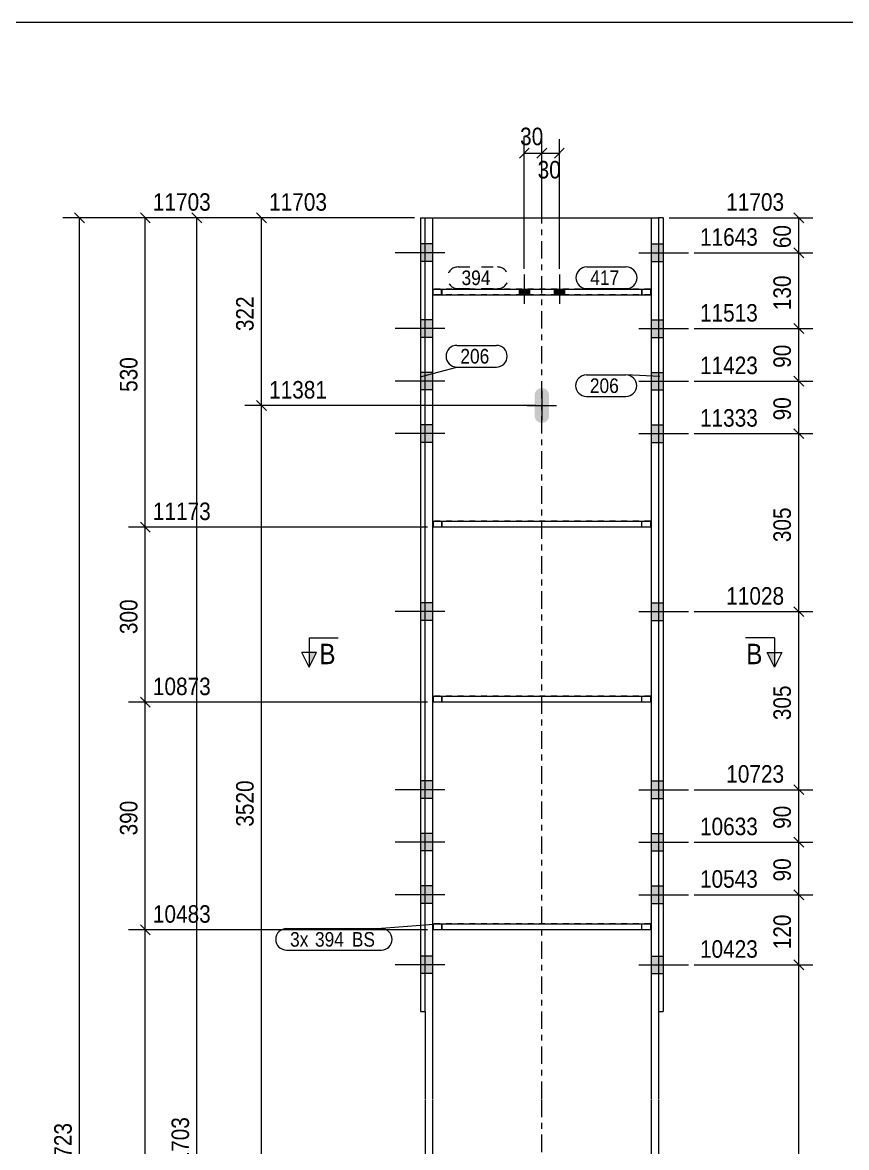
# Model space of a CAD drawing. Header units: millimetres. Extents: x 2 to 579, y 1 to 405.
# Drawn here: x 163.6 to 304.7, y 212.2 to 405 of the extents above; entities that cross this region are included whole.
import ezdxf

# ---------------------------------------------------------------- set-up
doc = ezdxf.new("R2010")
doc.units = ezdxf.units.MM
for name, pattern in [('XKITLINE00', [0]), ('XKITLINE01', [4, 1, -1, 1, -1]), ('XKITLINE02', [4, 2, -2]), ('XKITLINE03', [6, 3, -1, 1, -1])]:
    doc.linetypes.add(name, pattern=pattern)
for name, color, linetype, lineweight in [('Bolt', 3, 'Continuous', 0), ('Dimensions', 7, 'Continuous', 0), ('DrawingSheet', 5, 'Continuous', 0), ('Part', 2, 'Continuous', 0), ('PartMark', 7, 'Continuous', 0), ('Section', 6, 'Continuous', 0)]:
    doc.layers.add(name, color=color, linetype=linetype, lineweight=lineweight)
doc.styles.add('ARIAL', font='ARIAL.TTF')

# ---------------------------------------------------------------- blocks, each defined once
blk = doc.blocks.new('*A5')
at = {"layer": 'Bolt'}
blk.add_hatch(color=3, dxfattribs=at).paths.add_polyline_path([(252.5, 336.37), (252.02, 336.47), (251.62, 336.74), (251.35, 337.14), (251.25, 337.62), (251.25, 341.12), (251.35, 341.6), (251.62, 342), (252.02, 342.28), (252.5, 342.37), (252.98, 342.28), (253.39, 342), (253.66, 341.6), (253.75, 341.12), (253.75, 337.62), (253.66, 337.14), (253.39, 336.74), (252.98, 336.47)], flags=17)
at = {"layer": 'Bolt', "color": 3, "linetype": 'XKITLINE00', "lineweight": 0}
for p, q in [((252.5, 341.87), (252.5, 336.87)), ((250, 339.37), (255, 339.37))]:
    blk.add_line(p, q, dxfattribs=at)
blk = doc.blocks.new('*A7')
at = {"layer": 'Bolt'}
for points in [[(272.5, 364.05), (271.2, 364.05), (271.2, 367.05), (272.5, 367.05)], [(272.5, 364.05), (271.2, 364.05), (271.2, 367.05), (272.5, 367.05)], [(273.3, 364.05), (272.5, 364.05), (272.5, 367.05), (273.3, 367.05)], [(273.3, 364.05), (272.5, 364.05), (272.5, 367.05), (273.3, 367.05)], [(272.5, 351.05), (271.2, 351.05), (271.2, 354.05), (272.5, 354.05)], [(272.5, 351.05), (271.2, 351.05), (271.2, 354.05), (272.5, 354.05)], [(273.3, 351.05), (272.5, 351.05), (272.5, 354.05), (273.3, 354.05)], [(273.3, 351.05), (272.5, 351.05), (272.5, 354.05), (273.3, 354.05)], [(272.5, 342.05), (271.2, 342.05), (271.2, 345.05), (272.5, 345.05)], [(272.5, 342.05), (271.2, 342.05), (271.2, 345.05), (272.5, 345.05)], [(273.3, 342.05), (272.5, 342.05), (272.5, 345.05), (273.3, 345.05)], [(273.3, 342.05), (272.5, 342.05), (272.5, 345.05), (273.3, 345.05)], [(272.5, 333.05), (271.2, 333.05), (271.2, 336.05), (272.5, 336.05)], [(272.5, 333.05), (271.2, 333.05), (271.2, 336.05), (272.5, 336.05)], [(273.3, 333.05), (272.5, 333.05), (272.5, 336.05), (273.3, 336.05)], [(273.3, 333.05), (272.5, 333.05), (272.5, 336.05), (273.3, 336.05)], [(272.5, 302.55), (271.2, 302.55), (271.2, 305.55), (272.5, 305.55)], [(272.5, 302.55), (271.2, 302.55), (271.2, 305.55), (272.5, 305.55)], [(273.3, 302.55), (272.5, 302.55), (272.5, 305.55), (273.3, 305.55)], [(273.3, 302.55), (272.5, 302.55), (272.5, 305.55), (273.3, 305.55)], [(272.5, 272.05), (271.2, 272.05), (271.2, 275.05), (272.5, 275.05)], [(272.5, 272.05), (271.2, 272.05), (271.2, 275.05), (272.5, 275.05)], [(273.3, 272.05), (272.5, 272.05), (272.5, 275.05), (273.3, 275.05)], [(273.3, 272.05), (272.5, 272.05), (272.5, 275.05), (273.3, 275.05)], [(272.5, 263.05), (271.2, 263.05), (271.2, 266.05), (272.5, 266.05)], [(272.5, 263.05), (271.2, 263.05), (271.2, 266.05), (272.5, 266.05)], [(273.3, 263.05), (272.5, 263.05), (272.5, 266.05), (273.3, 266.05)], [(273.3, 263.05), (272.5, 263.05), (272.5, 266.05), (273.3, 266.05)], [(272.5, 254.05), (271.2, 254.05), (271.2, 257.05), (272.5, 257.05)], [(272.5, 254.05), (271.2, 254.05), (271.2, 257.05), (272.5, 257.05)], [(273.3, 254.05), (272.5, 254.05), (272.5, 257.05), (273.3, 257.05)], [(273.3, 254.05), (272.5, 254.05), (272.5, 257.05), (273.3, 257.05)], [(272.5, 242.05), (271.2, 242.05), (271.2, 245.05), (272.5, 245.05)], [(272.5, 242.05), (271.2, 242.05), (271.2, 245.05), (272.5, 245.05)], [(273.3, 242.05), (272.5, 242.05), (272.5, 245.05), (273.3, 245.05)], [(273.3, 242.05), (272.5, 242.05), (272.5, 245.05), (273.3, 245.05)]]:
    blk.add_hatch(color=3, dxfattribs=at).paths.add_polyline_path(points, flags=17)
at = {"layer": 'Bolt', "color": 3, "linetype": 'XKITLINE00', "lineweight": 0}
for p, q in [((271.2, 367.05), (272.5, 367.05)), ((271.2, 367.05), (272.5, 367.05)), ((272.5, 367.05), (273.3, 367.05)), ((272.5, 367.05), (273.3, 367.05)), ((269.1, 365.55), (277.6, 365.55)), ((269.1, 365.55), (277.6, 365.55)), ((271.2, 364.05), (272.5, 364.05)), ((271.2, 364.05), (272.5, 364.05)), ((272.5, 364.05), (273.3, 364.05)), ((272.5, 364.05), (273.3, 364.05)), ((271.2, 354.05), (272.5, 354.05)), ((271.2, 354.05), (272.5, 354.05)), ((272.5, 354.05), (273.3, 354.05)), ((272.5, 354.05), (273.3, 354.05)), ((269.1, 352.55), (277.6, 352.55)), ((269.1, 352.55), (277.6, 352.55)), ((271.2, 351.05), (272.5, 351.05)), ((271.2, 351.05), (272.5, 351.05)), ((272.5, 351.05), (273.3, 351.05)), ((272.5, 351.05), (273.3, 351.05)), ((271.2, 345.05), (272.5, 345.05)), ((271.2, 345.05), (272.5, 345.05)), ((272.5, 345.05), (273.3, 345.05)), ((272.5, 345.05), (273.3, 345.05)), ((269.1, 343.55), (277.6, 343.55)), ((269.1, 343.55), (277.6, 343.55)), ((271.2, 342.05), (272.5, 342.05)), ((271.2, 342.05), (272.5, 342.05)), ((272.5, 342.05), (273.3, 342.05)), ((272.5, 342.05), (273.3, 342.05)), ((271.2, 336.05), (272.5, 336.05)), ((271.2, 336.05), (272.5, 336.05)), ((272.5, 336.05), (273.3, 336.05)), ((272.5, 336.05), (273.3, 336.05)), ((269.1, 334.55), (277.6, 334.55)), ((269.1, 334.55), (277.6, 334.55)), ((271.2, 333.05), (272.5, 333.05)), ((271.2, 333.05), (272.5, 333.05)), ((272.5, 333.05), (273.3, 333.05)), ((272.5, 333.05), (273.3, 333.05)), ((271.2, 305.55), (272.5, 305.55)), ((271.2, 305.55), (272.5, 305.55)), ((272.5, 305.55), (273.3, 305.55)), ((272.5, 305.55), (273.3, 305.55)), ((269.1, 304.05), (277.6, 304.05)), ((269.1, 304.05), (277.6, 304.05)), ((271.2, 302.55), (272.5, 302.55)), ((271.2, 302.55), (272.5, 302.55)), ((272.5, 302.55), (273.3, 302.55)), ((272.5, 302.55), (273.3, 302.55)), ((271.2, 275.05), (272.5, 275.05)), ((271.2, 275.05), (272.5, 275.05)), ((272.5, 275.05), (273.3, 275.05)), ((272.5, 275.05), (273.3, 275.05)), ((269.1, 273.55), (277.6, 273.55)), ((269.1, 273.55), (277.6, 273.55)), ((271.2, 272.05), (272.5, 272.05)), ((271.2, 272.05), (272.5, 272.05)), ((272.5, 272.05), (273.3, 272.05)), ((272.5, 272.05), (273.3, 272.05)), ((271.2, 266.05), (272.5, 266.05)), ((271.2, 266.05), (272.5, 266.05)), ((272.5, 266.05), (273.3, 266.05)), ((272.5, 266.05), (273.3, 266.05)), ((269.1, 264.55), (277.6, 264.55)), ((269.1, 264.55), (277.6, 264.55)), ((271.2, 263.05), (272.5, 263.05)), ((271.2, 263.05), (272.5, 263.05)), ((272.5, 263.05), (273.3, 263.05)), ((272.5, 263.05), (273.3, 263.05)), ((271.2, 257.05), (272.5, 257.05)), ((271.2, 257.05), (272.5, 257.05)), ((272.5, 257.05), (273.3, 257.05)), ((272.5, 257.05), (273.3, 257.05)), ((269.1, 255.55), (277.6, 255.55)), ((269.1, 255.55), (277.6, 255.55)), ((271.2, 254.05), (272.5, 254.05)), ((271.2, 254.05), (272.5, 254.05)), ((272.5, 254.05), (273.3, 254.05)), ((272.5, 254.05), (273.3, 254.05)), ((271.2, 245.05), (272.5, 245.05)), ((271.2, 245.05), (272.5, 245.05)), ((272.5, 245.05), (273.3, 245.05)), ((272.5, 245.05), (273.3, 245.05)), ((269.1, 243.55), (277.6, 243.55)), ((269.1, 243.55), (277.6, 243.55)), ((271.2, 242.05), (272.5, 242.05)), ((271.2, 242.05), (272.5, 242.05)), ((272.5, 242.05), (273.3, 242.05)), ((272.5, 242.05), (273.3, 242.05))]:
    blk.add_line(p, q, dxfattribs=at)
blk = doc.blocks.new('*A8')
at = {"layer": 'Bolt'}
for points in [[(232.5, 364.05), (231.7, 364.05), (231.7, 367.05), (232.5, 367.05)], [(232.5, 364.05), (231.7, 364.05), (231.7, 367.05), (232.5, 367.05)], [(233.8, 364.05), (232.5, 364.05), (232.5, 367.05), (233.8, 367.05)], [(233.8, 364.05), (232.5, 364.05), (232.5, 367.05), (233.8, 367.05)], [(232.5, 351.05), (231.7, 351.05), (231.7, 354.05), (232.5, 354.05)], [(232.5, 351.05), (231.7, 351.05), (231.7, 354.05), (232.5, 354.05)], [(233.8, 351.05), (232.5, 351.05), (232.5, 354.05), (233.8, 354.05)], [(233.8, 351.05), (232.5, 351.05), (232.5, 354.05), (233.8, 354.05)], [(232.5, 342.05), (231.7, 342.05), (231.7, 345.05), (232.5, 345.05)], [(232.5, 342.05), (231.7, 342.05), (231.7, 345.05), (232.5, 345.05)], [(233.8, 342.05), (232.5, 342.05), (232.5, 345.05), (233.8, 345.05)], [(233.8, 342.05), (232.5, 342.05), (232.5, 345.05), (233.8, 345.05)], [(232.5, 333.05), (231.7, 333.05), (231.7, 336.05), (232.5, 336.05)], [(232.5, 333.05), (231.7, 333.05), (231.7, 336.05), (232.5, 336.05)], [(233.8, 333.05), (232.5, 333.05), (232.5, 336.05), (233.8, 336.05)], [(233.8, 333.05), (232.5, 333.05), (232.5, 336.05), (233.8, 336.05)], [(232.5, 302.55), (231.7, 302.55), (231.7, 305.55), (232.5, 305.55)], [(232.5, 302.55), (231.7, 302.55), (231.7, 305.55), (232.5, 305.55)], [(233.8, 302.55), (232.5, 302.55), (232.5, 305.55), (233.8, 305.55)], [(233.8, 302.55), (232.5, 302.55), (232.5, 305.55), (233.8, 305.55)], [(232.5, 272.05), (231.7, 272.05), (231.7, 275.05), (232.5, 275.05)], [(232.5, 272.05), (231.7, 272.05), (231.7, 275.05), (232.5, 275.05)], [(233.8, 272.05), (232.5, 272.05), (232.5, 275.05), (233.8, 275.05)], [(233.8, 272.05), (232.5, 272.05), (232.5, 275.05), (233.8, 275.05)], [(232.5, 263.05), (231.7, 263.05), (231.7, 266.05), (232.5, 266.05)], [(232.5, 263.05), (231.7, 263.05), (231.7, 266.05), (232.5, 266.05)], [(233.8, 263.05), (232.5, 263.05), (232.5, 266.05), (233.8, 266.05)], [(233.8, 263.05), (232.5, 263.05), (232.5, 266.05), (233.8, 266.05)], [(232.5, 254.05), (231.7, 254.05), (231.7, 257.05), (232.5, 257.05)], [(232.5, 254.05), (231.7, 254.05), (231.7, 257.05), (232.5, 257.05)], [(233.8, 254.05), (232.5, 254.05), (232.5, 257.05), (233.8, 257.05)], [(233.8, 254.05), (232.5, 254.05), (232.5, 257.05), (233.8, 257.05)], [(232.5, 242.05), (231.7, 242.05), (231.7, 245.05), (232.5, 245.05)], [(232.5, 242.05), (231.7, 242.05), (231.7, 245.05), (232.5, 245.05)], [(233.8, 242.05), (232.5, 242.05), (232.5, 245.05), (233.8, 245.05)], [(233.8, 242.05), (232.5, 242.05), (232.5, 245.05), (233.8, 245.05)]]:
    blk.add_hatch(color=3, dxfattribs=at).paths.add_polyline_path(points, flags=17)
at = {"layer": 'Bolt', "color": 3, "linetype": 'XKITLINE00', "lineweight": 0}
for p, q in [((232.5, 367.05), (231.7, 367.05)), ((232.5, 367.05), (231.7, 367.05)), ((233.8, 367.05), (232.5, 367.05)), ((233.8, 367.05), (232.5, 367.05)), ((235.9, 365.55), (227.4, 365.55)), ((235.9, 365.55), (227.4, 365.55)), ((232.5, 364.05), (231.7, 364.05)), ((232.5, 364.05), (231.7, 364.05)), ((233.8, 364.05), (232.5, 364.05)), ((233.8, 364.05), (232.5, 364.05)), ((232.5, 354.05), (231.7, 354.05)), ((232.5, 354.05), (231.7, 354.05)), ((233.8, 354.05), (232.5, 354.05)), ((233.8, 354.05), (232.5, 354.05)), ((235.9, 352.55), (227.4, 352.55)), ((235.9, 352.55), (227.4, 352.55)), ((232.5, 351.05), (231.7, 351.05)), ((232.5, 351.05), (231.7, 351.05)), ((233.8, 351.05), (232.5, 351.05)), ((233.8, 351.05), (232.5, 351.05)), ((232.5, 345.05), (231.7, 345.05)), ((232.5, 345.05), (231.7, 345.05)), ((233.8, 345.05), (232.5, 345.05)), ((233.8, 345.05), (232.5, 345.05)), ((235.9, 343.55), (227.4, 343.55)), ((235.9, 343.55), (227.4, 343.55)), ((232.5, 342.05), (231.7, 342.05)), ((232.5, 342.05), (231.7, 342.05)), ((233.8, 342.05), (232.5, 342.05)), ((233.8, 342.05), (232.5, 342.05)), ((232.5, 336.05), (231.7, 336.05)), ((232.5, 336.05), (231.7, 336.05)), ((233.8, 336.05), (232.5, 336.05)), ((233.8, 336.05), (232.5, 336.05)), ((235.9, 334.55), (227.4, 334.55)), ((235.9, 334.55), (227.4, 334.55)), ((232.5, 333.05), (231.7, 333.05)), ((232.5, 333.05), (231.7, 333.05)), ((233.8, 333.05), (232.5, 333.05)), ((233.8, 333.05), (232.5, 333.05)), ((232.5, 305.55), (231.7, 305.55)), ((232.5, 305.55), (231.7, 305.55)), ((233.8, 305.55), (232.5, 305.55)), ((233.8, 305.55), (232.5, 305.55)), ((235.9, 304.05), (227.4, 304.05)), ((235.9, 304.05), (227.4, 304.05)), ((232.5, 302.55), (231.7, 302.55)), ((232.5, 302.55), (231.7, 302.55)), ((233.8, 302.55), (232.5, 302.55)), ((233.8, 302.55), (232.5, 302.55)), ((232.5, 275.05), (231.7, 275.05)), ((232.5, 275.05), (231.7, 275.05)), ((233.8, 275.05), (232.5, 275.05)), ((233.8, 275.05), (232.5, 275.05)), ((235.9, 273.55), (227.4, 273.55)), ((235.9, 273.55), (227.4, 273.55)), ((232.5, 272.05), (231.7, 272.05)), ((232.5, 272.05), (231.7, 272.05)), ((233.8, 272.05), (232.5, 272.05)), ((233.8, 272.05), (232.5, 272.05)), ((232.5, 266.05), (231.7, 266.05)), ((232.5, 266.05), (231.7, 266.05)), ((233.8, 266.05), (232.5, 266.05)), ((233.8, 266.05), (232.5, 266.05)), ((235.9, 264.55), (227.4, 264.55)), ((235.9, 264.55), (227.4, 264.55)), ((232.5, 263.05), (231.7, 263.05)), ((232.5, 263.05), (231.7, 263.05)), ((233.8, 263.05), (232.5, 263.05)), ((233.8, 263.05), (232.5, 263.05)), ((232.5, 257.05), (231.7, 257.05)), ((232.5, 257.05), (231.7, 257.05)), ((233.8, 257.05), (232.5, 257.05)), ((233.8, 257.05), (232.5, 257.05)), ((235.9, 255.55), (227.4, 255.55)), ((235.9, 255.55), (227.4, 255.55)), ((232.5, 254.05), (231.7, 254.05)), ((232.5, 254.05), (231.7, 254.05)), ((233.8, 254.05), (232.5, 254.05)), ((233.8, 254.05), (232.5, 254.05)), ((232.5, 245.05), (231.7, 245.05)), ((232.5, 245.05), (231.7, 245.05)), ((233.8, 245.05), (232.5, 245.05)), ((233.8, 245.05), (232.5, 245.05)), ((235.9, 243.55), (227.4, 243.55)), ((235.9, 243.55), (227.4, 243.55)), ((232.5, 242.05), (231.7, 242.05)), ((232.5, 242.05), (231.7, 242.05)), ((233.8, 242.05), (232.5, 242.05)), ((233.8, 242.05), (232.5, 242.05))]:
    blk.add_line(p, q, dxfattribs=at)
blk = doc.blocks.new('*A9')
at = {"layer": 'Bolt'}
for points in [[(248.6, 358.31), (248.6, 359.31), (250.4, 359.31), (250.4, 358.31)], [(248.6, 358.31), (248.6, 359.31), (250.4, 359.31), (250.4, 358.31)], [(254.6, 358.31), (254.6, 359.31), (256.4, 359.31), (256.4, 358.31)], [(254.6, 358.31), (254.6, 359.31), (256.4, 359.31), (256.4, 358.31)]]:
    blk.add_hatch(color=3, dxfattribs=at).paths.add_polyline_path(points, flags=17)
at = {"layer": 'Bolt', "color": 3, "linetype": 'XKITLINE00', "lineweight": 0}
for p, q in [((249.5, 361.81), (249.5, 356.81)), ((249.5, 361.81), (249.5, 356.81)), ((255.5, 361.81), (255.5, 356.81)), ((255.5, 361.81), (255.5, 356.81)), ((248.6, 359.31), (248.6, 358.31)), ((248.6, 359.31), (248.6, 358.31)), ((250.4, 359.31), (250.4, 358.31)), ((250.4, 359.31), (250.4, 358.31)), ((254.6, 359.31), (254.6, 358.31)), ((254.6, 359.31), (254.6, 358.31)), ((256.4, 359.31), (256.4, 358.31)), ((256.4, 359.31), (256.4, 358.31))]:
    blk.add_line(p, q, dxfattribs=at)
blk = doc.blocks.new('*A14')
at = {"layer": 'Part', "color": 7, "linetype": 'XKITLINE03', "lineweight": 0}
for p, q in [((252.5, 220.55), (252.5, 381.55)), ((252.5, 157.45), (252.5, 220.45))]:
    blk.add_line(p, q, dxfattribs=at)
at = {"layer": 'Part', "color": 2, "linetype": 'XKITLINE00', "lineweight": 0}
for p, q in [((232.5, 371.55), (272.5, 371.55)), ((233.8, 371.55), (233.8, 359.31)), ((271.2, 371.55), (271.2, 359.31)), ((233.8, 358.31), (233.8, 220.55)), ((271.2, 358.31), (271.2, 220.55)), ((232.5, 235.55), (232.5, 220.55)), ((272.5, 235.55), (272.5, 220.55)), ((232.5, 220.45), (232.5, 157.45)), ((233.8, 220.45), (233.8, 189.04)), ((271.2, 220.45), (271.2, 189.04)), ((272.5, 220.45), (272.5, 157.45))]:
    blk.add_line(p, q, dxfattribs=at)
at = {"layer": 'Part', "color": 7, "linetype": 'XKITLINE01', "lineweight": 0}
for p, q in [((232.5, 235.55), (232.5, 371.55)), ((272.5, 371.55), (272.5, 235.55)), ((233.8, 359.31), (233.8, 358.31)), ((271.2, 359.31), (271.2, 358.31))]:
    blk.add_line(p, q, dxfattribs=at)
blk = doc.blocks.new('*A15')
at = {"layer": 'Part', "color": 7, "linetype": 'XKITLINE01', "lineweight": 0}
for p, q in [((271.1, 359.31), (233.9, 359.31)), ((233.9, 358.31), (233.9, 359.31)), ((235.4, 359.31), (235.4, 358.31)), ((269.6, 358.31), (269.6, 359.31)), ((271.1, 359.31), (271.1, 358.31)), ((271.1, 358.31), (233.9, 358.31))]:
    blk.add_line(p, q, dxfattribs=at)
blk = doc.blocks.new('*A16')
at = {"layer": 'Part', "color": 2, "linetype": 'XKITLINE00', "lineweight": 0}
for p, q in [((233.9, 319.55), (271.1, 319.55)), ((233.9, 319.55), (233.9, 318.55)), ((271.1, 318.55), (233.9, 318.55)), ((271.1, 319.55), (271.1, 318.55))]:
    blk.add_line(p, q, dxfattribs=at)
at = {"layer": 'Part', "color": 7, "linetype": 'XKITLINE01', "lineweight": 0}
for p, q in [((235.4, 318.55), (235.4, 319.55)), ((269.6, 318.55), (269.6, 319.55))]:
    blk.add_line(p, q, dxfattribs=at)
blk = doc.blocks.new('*A17')
at = {"layer": 'Part', "color": 7, "linetype": 'XKITLINE01', "lineweight": 0}
for p, q in [((271.1, 319.55), (233.9, 319.55)), ((233.9, 318.55), (233.9, 319.55)), ((271.1, 318.55), (233.9, 318.55)), ((235.4, 319.55), (235.4, 318.55)), ((269.6, 318.55), (269.6, 319.55)), ((271.1, 319.55), (271.1, 318.55))]:
    blk.add_line(p, q, dxfattribs=at)
blk = doc.blocks.new('*A18')
at = {"layer": 'Part', "color": 2, "linetype": 'XKITLINE00', "lineweight": 0}
for p, q in [((233.9, 289.55), (271.1, 289.55)), ((233.9, 289.55), (233.9, 288.55)), ((271.1, 289.55), (271.1, 288.55)), ((271.1, 288.55), (233.9, 288.55))]:
    blk.add_line(p, q, dxfattribs=at)
at = {"layer": 'Part', "color": 7, "linetype": 'XKITLINE01', "lineweight": 0}
for p, q in [((235.4, 288.55), (235.4, 289.55)), ((269.6, 288.55), (269.6, 289.55))]:
    blk.add_line(p, q, dxfattribs=at)
blk = doc.blocks.new('*A19')
at = {"layer": 'Part', "color": 7, "linetype": 'XKITLINE01', "lineweight": 0}
for p, q in [((271.1, 289.55), (233.9, 289.55)), ((233.9, 288.55), (233.9, 289.55)), ((235.4, 289.55), (235.4, 288.55)), ((269.6, 288.55), (269.6, 289.55)), ((271.1, 289.55), (271.1, 288.55)), ((271.1, 288.55), (233.9, 288.55))]:
    blk.add_line(p, q, dxfattribs=at)
blk = doc.blocks.new('*A20')
at = {"layer": 'Part', "color": 2, "linetype": 'XKITLINE00', "lineweight": 0}
for p, q in [((233.9, 250.55), (271.1, 250.55)), ((233.9, 250.55), (233.9, 249.55)), ((271.1, 249.55), (233.9, 249.55)), ((271.1, 250.55), (271.1, 249.55))]:
    blk.add_line(p, q, dxfattribs=at)
at = {"layer": 'Part', "color": 7, "linetype": 'XKITLINE01', "lineweight": 0}
for p, q in [((235.4, 249.55), (235.4, 250.55)), ((269.6, 249.55), (269.6, 250.55))]:
    blk.add_line(p, q, dxfattribs=at)
blk = doc.blocks.new('*A21')
at = {"layer": 'Part', "color": 7, "linetype": 'XKITLINE01', "lineweight": 0}
for p, q in [((271.1, 250.55), (233.9, 250.55)), ((233.9, 249.55), (233.9, 250.55)), ((271.1, 249.55), (233.9, 249.55)), ((235.4, 250.55), (235.4, 249.55)), ((269.6, 249.55), (269.6, 250.55)), ((271.1, 250.55), (271.1, 249.55))]:
    blk.add_line(p, q, dxfattribs=at)
blk = doc.blocks.new('*A23')
at = {"layer": 'Part', "color": 2, "linetype": 'XKITLINE00', "lineweight": 0}
for p, q in [((273.3, 371.55), (272.5, 371.55)), ((272.5, 371.55), (272.5, 235.55)), ((273.3, 371.55), (273.3, 235.55)), ((272.5, 235.55), (273.3, 235.55))]:
    blk.add_line(p, q, dxfattribs=at)
blk = doc.blocks.new('*A24')
at = {"layer": 'Part', "color": 2, "linetype": 'XKITLINE00', "lineweight": 0}
for p, q in [((231.7, 371.55), (232.5, 371.55)), ((231.7, 371.55), (231.7, 235.55)), ((232.5, 235.55), (232.5, 371.55)), ((231.7, 235.55), (232.5, 235.55))]:
    blk.add_line(p, q, dxfattribs=at)
blk = doc.blocks.new('*A25')
at = {"layer": 'Part', "color": 2, "linetype": 'XKITLINE00', "lineweight": 0}
for p, q in [((233.8, 359.31), (271.2, 359.31)), ((233.8, 359.31), (233.8, 358.31)), ((271.2, 358.31), (271.2, 359.31)), ((233.8, 358.31), (271.2, 358.31))]:
    blk.add_line(p, q, dxfattribs=at)
at = {"layer": 'Part', "color": 7, "linetype": 'XKITLINE01', "lineweight": 0}
for p, q in [((235.3, 358.31), (235.3, 359.31)), ((269.7, 358.31), (269.7, 359.31))]:
    blk.add_line(p, q, dxfattribs=at)
blk = doc.blocks.new('*A69')
at = {"layer": 'DrawingSheet', "color": 5, "linetype": 'XKITLINE00', "lineweight": 0}
blk.add_line((579, 405), (5, 405), dxfattribs=at)
blk = doc.blocks.new('*A77')
at = {"layer": 'Dimensions', "color": 7, "linetype": 'XKITLINE00', "lineweight": 0}
for p, q in [((183.75, 372.4), (185.45, 370.7)), ((230.7, 371.55), (181.75, 371.55)), ((184.6, 318.55), (184.6, 371.55)), ((232.9, 318.55), (181.75, 318.55)), ((183.75, 319.4), (185.45, 317.7))]:
    blk.add_line(p, q, dxfattribs=at)
at = {"layer": 'Dimensions', "color": 3}
for p in [(184.6, 371.55), (184.6, 318.55)]:
    blk.add_point(p, dxfattribs=at)
at = {"layer": 'Dimensions', "color": 3, "style": 'ARIAL', "width": 0.85}
blk.add_text('11703', height=3, dxfattribs=at).set_placement((185.9, 372.75))
blk.add_text('530', height=3, rotation=90.0002, dxfattribs=at).set_placement((183.25, 341.71))
blk = doc.blocks.new('*A78')
at = {"layer": 'Dimensions', "color": 7, "linetype": 'XKITLINE00', "lineweight": 0}
for p, q in [((203.65, 372.4), (205.35, 370.7)), ((230.7, 371.55), (201.65, 371.55)), ((204.5, 339.37), (204.5, 371.55)), ((251.5, 339.37), (201.65, 339.37)), ((203.65, 340.22), (205.35, 338.52))]:
    blk.add_line(p, q, dxfattribs=at)
at = {"layer": 'Dimensions', "color": 3}
for p in [(204.5, 371.55), (204.5, 339.37)]:
    blk.add_point(p, dxfattribs=at)
at = {"layer": 'Dimensions', "color": 3, "style": 'ARIAL', "width": 0.85}
blk.add_text('11703', height=3, dxfattribs=at).set_placement((205.8, 372.75))
blk.add_text('322', height=3, rotation=90.0002, dxfattribs=at).set_placement((203.15, 352.12))
blk = doc.blocks.new('*A79')
at = {"layer": 'Dimensions', "color": 7, "linetype": 'XKITLINE00', "lineweight": 0}
for p, q in [((295.65, 304.9), (297.35, 303.2)), ((278.6, 304.05), (298.9, 304.05)), ((296.5, 273.55), (296.5, 304.05)), ((295.65, 274.4), (297.35, 272.7)), ((278.6, 273.55), (298.9, 273.55))]:
    blk.add_line(p, q, dxfattribs=at)
at = {"layer": 'Dimensions', "color": 3}
for p in [(296.5, 304.05), (296.5, 273.55)]:
    blk.add_point(p, dxfattribs=at)
at = {"layer": 'Dimensions', "color": 3, "style": 'ARIAL', "width": 0.85}
blk.add_text('11028', height=3, dxfattribs=at).set_placement((284.08, 305.25))
blk.add_text('305', height=3, rotation=90.0002, dxfattribs=at).set_placement((295.15, 285.46))
blk = doc.blocks.new('*A80')
at = {"layer": 'Dimensions', "color": 7, "linetype": 'XKITLINE00', "lineweight": 0}
for p, q in [((278.6, 334.55), (298.9, 334.55)), ((295.65, 335.4), (297.35, 333.7)), ((296.5, 304.05), (296.5, 334.55)), ((295.65, 304.9), (297.35, 303.2)), ((278.6, 304.05), (298.9, 304.05))]:
    blk.add_line(p, q, dxfattribs=at)
at = {"layer": 'Dimensions', "color": 3}
for p in [(296.5, 334.55), (296.5, 304.05)]:
    blk.add_point(p, dxfattribs=at)
at = {"layer": 'Dimensions', "color": 3, "style": 'ARIAL', "width": 0.85}
blk.add_text('11333', height=3, dxfattribs=at).set_placement((279.58, 335.75))
blk.add_text('305', height=3, rotation=90.0002, dxfattribs=at).set_placement((295.15, 315.96))
blk = doc.blocks.new('*A81')
at = {"layer": 'Dimensions', "color": 7, "linetype": 'XKITLINE00', "lineweight": 0}
for p, q in [((278.6, 343.55), (298.9, 343.55)), ((295.65, 344.4), (297.35, 342.7)), ((296.5, 334.55), (296.5, 343.55)), ((278.6, 334.55), (298.9, 334.55)), ((295.65, 335.4), (297.35, 333.7))]:
    blk.add_line(p, q, dxfattribs=at)
at = {"layer": 'Dimensions', "color": 3}
for p in [(296.5, 343.55), (296.5, 334.55)]:
    blk.add_point(p, dxfattribs=at)
at = {"layer": 'Dimensions', "color": 3, "style": 'ARIAL', "width": 0.85}
blk.add_text('11423', height=3, dxfattribs=at).set_placement((279.58, 344.75))
blk.add_text('90', height=3, rotation=90.0002, dxfattribs=at).set_placement((295.15, 336.83))
blk = doc.blocks.new('*A82')
at = {"layer": 'Dimensions', "color": 7, "linetype": 'XKITLINE00', "lineweight": 0}
for p, q in [((295.65, 353.4), (297.35, 351.7)), ((278.6, 352.55), (298.9, 352.55)), ((296.5, 343.55), (296.5, 352.55)), ((278.6, 343.55), (298.9, 343.55)), ((295.65, 344.4), (297.35, 342.7))]:
    blk.add_line(p, q, dxfattribs=at)
at = {"layer": 'Dimensions', "color": 3}
for p in [(296.5, 352.55), (296.5, 343.55)]:
    blk.add_point(p, dxfattribs=at)
at = {"layer": 'Dimensions', "color": 3, "style": 'ARIAL', "width": 0.85}
blk.add_text('11513', height=3, dxfattribs=at).set_placement((279.58, 353.75))
blk.add_text('90', height=3, rotation=90.0002, dxfattribs=at).set_placement((295.15, 345.83))
blk = doc.blocks.new('*A83')
at = {"layer": 'Dimensions', "color": 7, "linetype": 'XKITLINE00', "lineweight": 0}
for p, q in [((295.65, 366.4), (297.35, 364.7)), ((278.6, 365.55), (298.9, 365.55)), ((296.5, 352.55), (296.5, 365.55)), ((295.65, 353.4), (297.35, 351.7)), ((278.6, 352.55), (298.9, 352.55))]:
    blk.add_line(p, q, dxfattribs=at)
at = {"layer": 'Dimensions', "color": 3}
for p in [(296.5, 365.55), (296.5, 352.55)]:
    blk.add_point(p, dxfattribs=at)
at = {"layer": 'Dimensions', "color": 3, "style": 'ARIAL', "width": 0.85}
blk.add_text('11643', height=3, dxfattribs=at).set_placement((279.58, 366.75))
blk.add_text('130', height=3, rotation=90.0002, dxfattribs=at).set_placement((295.15, 355.71))
blk = doc.blocks.new('*A84')
at = {"layer": 'Dimensions', "color": 7, "linetype": 'XKITLINE00', "lineweight": 0}
for p, q in [((295.65, 372.4), (297.35, 370.7)), ((274.3, 371.55), (298.9, 371.55)), ((296.5, 365.55), (296.5, 371.55)), ((295.65, 366.4), (297.35, 364.7)), ((278.6, 365.55), (298.9, 365.55))]:
    blk.add_line(p, q, dxfattribs=at)
at = {"layer": 'Dimensions', "color": 3}
for p in [(296.5, 371.55), (296.5, 365.55)]:
    blk.add_point(p, dxfattribs=at)
at = {"layer": 'Dimensions', "color": 3, "style": 'ARIAL', "width": 0.85}
blk.add_text('11703', height=3, dxfattribs=at).set_placement((284.08, 372.75))
blk.add_text('60', height=3, rotation=90.0002, dxfattribs=at).set_placement((295.15, 366.33))
blk = doc.blocks.new('*A87')
at = {"layer": 'Dimensions', "color": 7, "linetype": 'XKITLINE00', "lineweight": 0}
for p, q in [((249.5, 362.81), (249.5, 385.48)), ((252.5, 372.55), (252.5, 385.48)), ((250.35, 383.48), (248.65, 381.78)), ((249.5, 382.63), (252.5, 382.63)), ((253.35, 383.48), (251.65, 381.78))]:
    blk.add_line(p, q, dxfattribs=at)
at = {"layer": 'Dimensions', "color": 3}
for p in [(249.5, 382.63), (252.5, 382.63)]:
    blk.add_point(p, dxfattribs=at)
at = {"layer": 'Dimensions', "color": 3, "style": 'ARIAL', "width": 0.85}
blk.add_text('30', height=3, dxfattribs=at).set_placement((248.78, 383.98))
blk = doc.blocks.new('*A88')
at = {"layer": 'Dimensions', "color": 7, "linetype": 'XKITLINE00', "lineweight": 0}
for p, q in [((252.5, 372.55), (252.5, 385.03)), ((255.5, 362.81), (255.5, 385.03)), ((253.35, 383.48), (251.65, 381.78)), ((252.5, 382.63), (255.5, 382.63)), ((256.35, 383.48), (254.65, 381.78))]:
    blk.add_line(p, q, dxfattribs=at)
at = {"layer": 'Dimensions', "color": 3}
for p in [(252.5, 382.63), (255.5, 382.63)]:
    blk.add_point(p, dxfattribs=at)
at = {"layer": 'Dimensions', "color": 3, "style": 'ARIAL', "width": 0.85}
blk.add_text('30', height=3, dxfattribs=at).set_placement((251.78, 378.28))
blk = doc.blocks.new('*A90')
at = {"layer": 'PartMark', "color": 7, "linetype": 'XKITLINE00', "lineweight": 0}
for p, q in [((260.19, 363.11), (266.95, 363.11)), ((260.19, 359.41), (266.95, 359.41))]:
    blk.add_line(p, q, dxfattribs=at)
for centre, start, end in [((260.19, 361.26), 90, 270), ((266.95, 361.26), 270, 90)]:
    blk.add_arc(centre, 1.85, start, end, dxfattribs=at)
at = {"layer": 'PartMark', "color": 3, "style": 'ARIAL', "width": 0.85}
blk.add_text('417', height=2.5, dxfattribs=at).set_placement((260.79, 360.01))
blk = doc.blocks.new('*A91')
at = {"layer": 'PartMark', "color": 7, "linetype": 'XKITLINE00', "lineweight": 0}
for p, q in [((237.95, 349.67), (244.72, 349.67)), ((231.89, 344.32), (237.95, 345.97)), ((237.95, 345.97), (244.72, 345.97))]:
    blk.add_line(p, q, dxfattribs=at)
for centre, start, end in [((237.95, 347.82), 90, 270), ((244.72, 347.82), 270, 90)]:
    blk.add_arc(centre, 1.85, start, end, dxfattribs=at)
at = {"layer": 'PartMark', "color": 3, "style": 'ARIAL', "width": 0.85}
blk.add_text('206', height=2.5, dxfattribs=at).set_placement((238.55, 346.57))
blk = doc.blocks.new('*A92')
at = {"layer": 'PartMark', "color": 7, "linetype": 'XKITLINE00', "lineweight": 0}
for p, q in [((260.13, 344.62), (266.9, 344.62)), ((272.69, 344.32), (266.9, 344.62)), ((260.13, 340.92), (266.9, 340.92))]:
    blk.add_line(p, q, dxfattribs=at)
for centre, start, end in [((260.13, 342.77), 90, 270), ((266.9, 342.77), 270, 90)]:
    blk.add_arc(centre, 1.85, start, end, dxfattribs=at)
at = {"layer": 'PartMark', "color": 3, "style": 'ARIAL', "width": 0.85}
blk.add_text('206', height=2.5, dxfattribs=at).set_placement((260.73, 341.52))
blk = doc.blocks.new('*A94')
at = {"layer": 'PartMark', "color": 7, "linetype": 'XKITLINE02', "lineweight": 0}
for p, q in [((238.15, 363.11), (244.92, 363.11)), ((238.15, 359.41), (244.92, 359.41))]:
    blk.add_line(p, q, dxfattribs=at)
for centre, start, end in [((238.15, 361.26), 90, 270), ((244.92, 361.26), 270, 90)]:
    blk.add_arc(centre, 1.85, start, end, dxfattribs=at)
at = {"layer": 'PartMark', "color": 3, "style": 'ARIAL', "width": 0.85}
blk.add_text('394', height=2.5, dxfattribs=at).set_placement((238.75, 360.01))
blk = doc.blocks.new('*A98')
at = {"layer": 'PartMark', "color": 7, "linetype": 'XKITLINE00', "lineweight": 0}
for p, q in [((208.79, 249.75), (225.02, 249.75)), ((234.68, 250.48), (225.02, 249.75)), ((208.79, 246.05), (225.02, 246.05))]:
    blk.add_line(p, q, dxfattribs=at)
for centre, start, end in [((208.79, 247.9), 90, 270), ((225.02, 247.9), 270, 90)]:
    blk.add_arc(centre, 1.85, start, end, dxfattribs=at)
at = {"layer": 'PartMark', "color": 3, "style": 'ARIAL', "width": 0.85}
for s, p in [('3x', (209.39, 246.65)), ('394', (213.66, 246.65)), ('BS', (219.97, 246.65))]:
    blk.add_text(s, height=2.5, dxfattribs=at).set_placement(p)
blk = doc.blocks.new('*A100')
at = {"layer": 'Section'}
for points in [[(213.9, 297.05), (212.65, 294.55), (212.65, 297.05)], [(292.36, 297.05), (292.36, 294.55), (291.11, 297.05)]]:
    blk.add_hatch(color=3, dxfattribs=at).paths.add_polyline_path(points, flags=17)
at = {"layer": 'Section', "color": 1, "linetype": 'XKITLINE00', "lineweight": 0}
for p, q in [((212.65, 299.55), (217.65, 299.55)), ((212.65, 299.55), (212.65, 294.55)), ((292.36, 299.55), (287.36, 299.55)), ((292.36, 299.55), (292.36, 294.55))]:
    blk.add_line(p, q, dxfattribs=at)
at = {"layer": 'Section', "color": 3, "linetype": 'XKITLINE00', "lineweight": 0}
for p, q in [((212.65, 294.55), (211.4, 297.05)), ((213.9, 297.05), (211.4, 297.05)), ((212.65, 294.55), (213.9, 297.05)), ((291.11, 297.05), (293.61, 297.05)), ((292.36, 294.55), (291.11, 297.05)), ((293.61, 297.05), (292.36, 294.55))]:
    blk.add_line(p, q, dxfattribs=at)
at = {"layer": 'Section', "color": 7, "style": 'ARIAL', "width": 0.85}
for p in [(214.4, 295.05), (287.5, 295.05)]:
    blk.add_text('B', height=3.5, dxfattribs=at).set_placement(p)
blk = doc.blocks.new('*A103')
at = {"layer": 'Dimensions', "color": 7, "linetype": 'XKITLINE00', "lineweight": 0}
for p, q in [((172.5, 372.4), (174.2, 370.7)), ((230.7, 371.55), (170.5, 371.55)), ((173.35, 52.63), (173.35, 371.55))]:
    blk.add_line(p, q, dxfattribs=at)
at = {"layer": 'Dimensions', "color": 3}
blk.add_point((173.35, 371.55), dxfattribs=at)
at = {"layer": 'Dimensions', "color": 3, "style": 'ARIAL', "width": 0.85}
blk.add_text('11723', height=3, rotation=90.0002, dxfattribs=at).set_placement((172, 206.53))
blk = doc.blocks.new('*A105')
at = {"layer": 'Dimensions', "color": 7, "linetype": 'XKITLINE00', "lineweight": 0}
for p, q in [((192.59, 372.4), (194.29, 370.7)), ((230.7, 371.55), (190.59, 371.55)), ((193.44, 54.63), (193.44, 371.55))]:
    blk.add_line(p, q, dxfattribs=at)
at = {"layer": 'Dimensions', "color": 3}
blk.add_point((193.44, 371.55), dxfattribs=at)
at = {"layer": 'Dimensions', "color": 3, "style": 'ARIAL', "width": 0.85}
blk.add_text('11703', height=3, rotation=90.0002, dxfattribs=at).set_placement((192.09, 207.53))
blk = doc.blocks.new('*A106')
at = {"layer": 'Dimensions', "color": 7, "linetype": 'XKITLINE00', "lineweight": 0}
for p, q in [((232.9, 249.55), (181.75, 249.55)), ((183.75, 250.4), (185.45, 248.7)), ((184.6, 54.63), (184.6, 249.55))]:
    blk.add_line(p, q, dxfattribs=at)
at = {"layer": 'Dimensions', "color": 3}
blk.add_point((184.6, 249.55), dxfattribs=at)
at = {"layer": 'Dimensions', "color": 3, "style": 'ARIAL', "width": 0.85}
blk.add_text('10483', height=3, dxfattribs=at).set_placement((185.9, 250.75))
blk = doc.blocks.new('*A107')
at = {"layer": 'Dimensions', "color": 7, "linetype": 'XKITLINE00', "lineweight": 0}
for p, q in [((183.75, 289.4), (185.45, 287.7)), ((232.9, 288.55), (181.75, 288.55)), ((184.6, 249.55), (184.6, 288.55)), ((232.9, 249.55), (181.75, 249.55)), ((183.75, 250.4), (185.45, 248.7))]:
    blk.add_line(p, q, dxfattribs=at)
at = {"layer": 'Dimensions', "color": 3}
for p in [(184.6, 288.55), (184.6, 249.55)]:
    blk.add_point(p, dxfattribs=at)
at = {"layer": 'Dimensions', "color": 3, "style": 'ARIAL', "width": 0.85}
blk.add_text('10873', height=3, dxfattribs=at).set_placement((185.9, 289.75))
blk.add_text('390', height=3, rotation=90.0002, dxfattribs=at).set_placement((183.25, 265.71))
blk = doc.blocks.new('*A108')
at = {"layer": 'Dimensions', "color": 7, "linetype": 'XKITLINE00', "lineweight": 0}
for p, q in [((232.9, 318.55), (181.75, 318.55)), ((183.75, 319.4), (185.45, 317.7)), ((184.6, 288.55), (184.6, 318.55)), ((183.75, 289.4), (185.45, 287.7)), ((232.9, 288.55), (181.75, 288.55))]:
    blk.add_line(p, q, dxfattribs=at)
at = {"layer": 'Dimensions', "color": 3}
for p in [(184.6, 318.55), (184.6, 288.55)]:
    blk.add_point(p, dxfattribs=at)
at = {"layer": 'Dimensions', "color": 3, "style": 'ARIAL', "width": 0.85}
blk.add_text('11173', height=3, dxfattribs=at).set_placement((185.9, 319.75))
blk.add_text('300', height=3, rotation=90.0002, dxfattribs=at).set_placement((183.25, 300.21))
blk = doc.blocks.new('*A114')
at = {"layer": 'Dimensions', "color": 7, "linetype": 'XKITLINE00', "lineweight": 0}
for p, q in [((251.5, 339.37), (201.65, 339.37)), ((203.65, 340.22), (205.35, 338.52)), ((204.5, 203.95), (204.5, 339.37)), ((203.65, 204.8), (205.35, 203.1)), ((251.5, 203.95), (201.65, 203.95))]:
    blk.add_line(p, q, dxfattribs=at)
at = {"layer": 'Dimensions', "color": 3}
for p in [(204.5, 339.37), (204.5, 203.95)]:
    blk.add_point(p, dxfattribs=at)
at = {"layer": 'Dimensions', "color": 3, "style": 'ARIAL', "width": 0.85}
blk.add_text('11381', height=3, dxfattribs=at).set_placement((205.8, 340.57))
blk.add_text('3520', height=3, rotation=90.0002, dxfattribs=at).set_placement((203.15, 267.21))
blk = doc.blocks.new('*A115')
at = {"layer": 'Dimensions', "color": 7, "linetype": 'XKITLINE00', "lineweight": 0}
for p, q in [((278.6, 243.55), (298.9, 243.55)), ((295.65, 244.4), (297.35, 242.7)), ((296.5, 54.63), (296.5, 243.55))]:
    blk.add_line(p, q, dxfattribs=at)
at = {"layer": 'Dimensions', "color": 3}
blk.add_point((296.5, 243.55), dxfattribs=at)
at = {"layer": 'Dimensions', "color": 3, "style": 'ARIAL', "width": 0.85}
blk.add_text('10423', height=3, dxfattribs=at).set_placement((279.58, 244.75))
blk = doc.blocks.new('*A116')
at = {"layer": 'Dimensions', "color": 7, "linetype": 'XKITLINE00', "lineweight": 0}
for p, q in [((295.65, 256.4), (297.35, 254.7)), ((278.6, 255.55), (298.9, 255.55)), ((296.5, 243.55), (296.5, 255.55)), ((278.6, 243.55), (298.9, 243.55)), ((295.65, 244.4), (297.35, 242.7))]:
    blk.add_line(p, q, dxfattribs=at)
at = {"layer": 'Dimensions', "color": 3}
for p in [(296.5, 255.55), (296.5, 243.55)]:
    blk.add_point(p, dxfattribs=at)
at = {"layer": 'Dimensions', "color": 3, "style": 'ARIAL', "width": 0.85}
blk.add_text('10543', height=3, dxfattribs=at).set_placement((279.58, 256.75))
blk.add_text('120', height=3, rotation=90.0002, dxfattribs=at).set_placement((295.15, 246.21))
blk = doc.blocks.new('*A117')
at = {"layer": 'Dimensions', "color": 7, "linetype": 'XKITLINE00', "lineweight": 0}
for p, q in [((278.6, 264.55), (298.9, 264.55)), ((295.65, 265.4), (297.35, 263.7)), ((296.5, 255.55), (296.5, 264.55)), ((295.65, 256.4), (297.35, 254.7)), ((278.6, 255.55), (298.9, 255.55))]:
    blk.add_line(p, q, dxfattribs=at)
at = {"layer": 'Dimensions', "color": 3}
for p in [(296.5, 264.55), (296.5, 255.55)]:
    blk.add_point(p, dxfattribs=at)
at = {"layer": 'Dimensions', "color": 3, "style": 'ARIAL', "width": 0.85}
blk.add_text('10633', height=3, dxfattribs=at).set_placement((279.58, 265.75))
blk.add_text('90', height=3, rotation=90.0002, dxfattribs=at).set_placement((295.15, 257.83))
blk = doc.blocks.new('*A118')
at = {"layer": 'Dimensions', "color": 7, "linetype": 'XKITLINE00', "lineweight": 0}
for p, q in [((295.65, 274.4), (297.35, 272.7)), ((278.6, 273.55), (298.9, 273.55)), ((296.5, 264.55), (296.5, 273.55)), ((278.6, 264.55), (298.9, 264.55)), ((295.65, 265.4), (297.35, 263.7))]:
    blk.add_line(p, q, dxfattribs=at)
at = {"layer": 'Dimensions', "color": 3}
for p in [(296.5, 273.55), (296.5, 264.55)]:
    blk.add_point(p, dxfattribs=at)
at = {"layer": 'Dimensions', "color": 3, "style": 'ARIAL', "width": 0.85}
blk.add_text('10723', height=3, dxfattribs=at).set_placement((284.08, 274.75))
blk.add_text('90', height=3, rotation=90.0002, dxfattribs=at).set_placement((295.15, 266.83))

msp = doc.modelspace()

# ---------------------------------------------------------------- block references
at = {"lineweight": 0}
for name in ['*A69', '*A87', '*A88', '*A77', '*A78', '*A84', '*A103', '*A105', '*A24', '*A23', '*A83', '*A8', '*A7', '*A94', '*A90', '*A9', '*A25', '*A15', '*A82', '*A91', '*A81', '*A114', '*A92', '*A5', '*A80', '*A108', '*A16', '*A17', '*A79', '*A100', '*A107', '*A18', '*A19', '*A118', '*A117', '*A116', '*A106', '*A98', '*A20', '*A21', '*A115']:
    msp.add_blockref(name, (0, 0), dxfattribs=at)
at = {"layer": 'Part', "lineweight": 0}
msp.add_blockref('*A14', (0, 0), dxfattribs=at)

doc.saveas('drawing.dxf')
